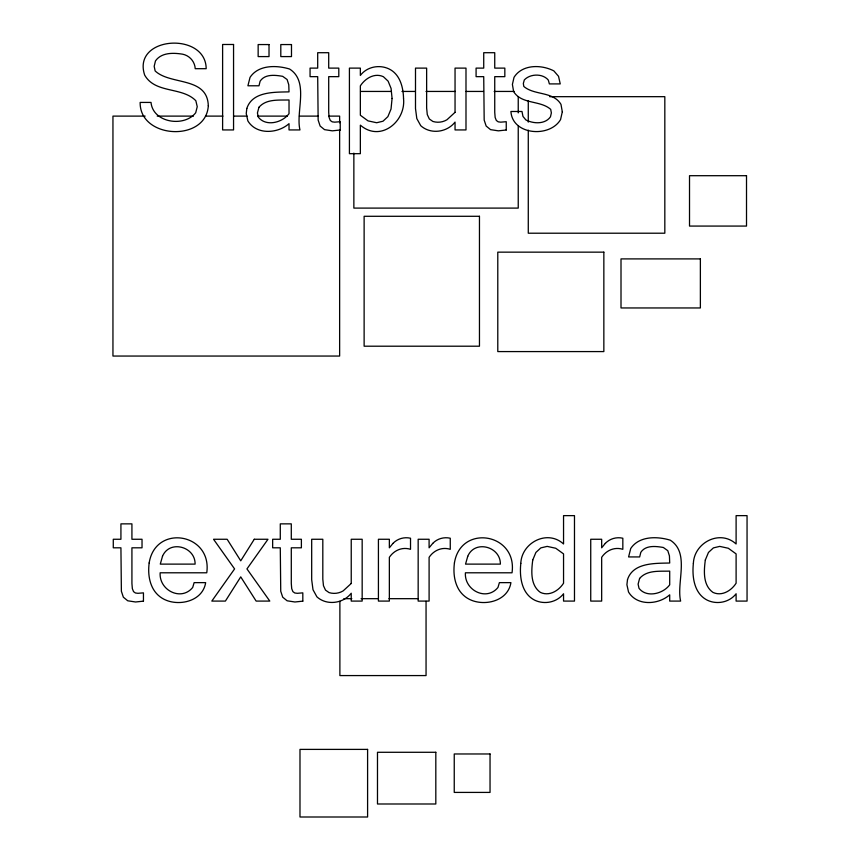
<?xml version="1.0" encoding="UTF-8"?>
<svg xmlns="http://www.w3.org/2000/svg" width="860" height="860" viewBox="0 0 860 860"><rect width="100%" height="100%" fill="white"/><g stroke="black" fill="none" stroke-linecap="round" stroke-linejoin="round"><path stroke-width="1.29" d="M360.534 91.439L391.279 91.439M401.964 91.439L415.326 91.439M426.022 91.439L455.424 91.439M466.12 91.439L483.492 91.439M494.177 91.439L514.226 91.439M549.701 96.675L664.823 96.675L664.823 233.21L528.276 233.21L528.276 130.139M145.147 116.111L112.95 116.111L112.95 356.051L339.635 356.051L339.635 129.516M157.219 116.111L193.435 116.111M205.508 116.111L222.944 116.111M233.673 116.111L247.089 116.111M257.817 116.111L287.326 116.111M299.398 116.111L318.178 116.111M328.907 116.111L339.635 116.111L339.635 122.808M343.86 598.678L351.815 598.678M361.092 598.678L378.325 598.678M388.935 598.678L418.1 598.678M528.276 100.684L528.276 122.109M518.236 96.804L518.236 112.896M518.236 126.302L518.236 208.099L353.858 208.099L353.858 153.123M426.055 601.333L426.055 675.573L339.883 675.573L339.883 601.333M520.805 563.397C519.375 576.716 521.482 593.669 534.899 600.269C544.606 604.827 556.893 602.344 563.547 593.765L563.547 601.086L574.48 601.086L574.48 515.635L563.547 515.635L563.547 543.993C547.379 529.126 521.558 542.671 520.805 563.397M693.375 563.397C691.945 576.716 694.041 593.669 707.468 600.269C717.175 604.827 729.452 602.344 736.106 593.765L736.106 601.086L747.05 601.086L747.05 515.635L736.106 515.635L736.106 543.993C719.938 529.126 694.128 542.671 693.375 563.397M403.534 98.47C406.027 121.561 380.399 142.609 360.351 125.141L360.351 153.682L349.418 153.682L349.418 68.112L360.351 68.112L360.351 75.433C366.876 66.768 379.206 64.317 388.87 68.864C399.986 74.121 403.275 87.193 403.534 98.47M149.167 562.967C148.006 571.954 148.834 581.467 153.478 589.422A26.133 26.133 0 0 0 166.56 600.409C181.46 606.149 202.895 600.323 205.658 582.639L194.134 582.639L192.704 587.455C181.224 601.602 158.906 590.272 160.153 572.792L206.755 572.792C212.409 533.264 155.402 523.546 149.167 562.967M454.424 562.967C453.263 571.954 454.101 581.467 458.735 589.422A26.133 26.133 0 0 0 471.817 600.409C486.728 606.149 508.152 600.323 510.915 582.639L499.391 582.639L497.972 587.455C486.481 601.602 464.163 590.272 465.41 572.792L512.023 572.792C517.677 533.264 460.659 523.546 454.424 562.967M392.074 98.47L391.031 109.026L387.892 116.627L383.001 121.217L376.669 122.743L368.026 120.873L360.351 115.24L360.351 85.849C365.21 78.432 374.519 72.562 383.399 76.712L388.118 81.162L391.085 88.451L392.074 98.47M532.748 560.021C531.308 570.986 530.233 585.208 540.424 592.422C549.336 596.561 558.721 590.723 563.547 583.22L563.547 553.894L555.754 548.261L547.164 546.39L540.822 547.895L535.898 552.442L532.748 560.021M705.318 560.021C703.878 570.986 702.803 585.208 712.994 592.422C721.905 596.561 731.29 590.723 736.106 583.22L736.106 553.894L728.323 548.261L719.734 546.39L713.391 547.895L708.468 552.442L705.318 560.021M208.303 105.726C206.217 142.373 139.567 139.073 140.148 102.426L151.016 102.426C152.886 122.819 184.276 127.57 195.714 112.746L197.241 106.694L195.844 100.738C182.051 86.548 155.348 93.847 144.674 75.11C131.731 36.141 205.948 31.347 206.174 68.692L195.231 68.692A15.738 15.738 0 0 0 182.632 54.191C173.376 52.686 161.486 52.32 155.477 60.909L154.187 66.306L155.133 70.928C170.441 85.409 207.4 76.368 208.303 105.726M246.82 108.468L246.239 113.552L247.852 120.873C256.334 135.084 277.748 133.73 289.024 123.657L289.024 129.935L299.957 129.935C295.56 111.477 309.46 81.678 289.583 69.026C276.544 65.048 258.387 64.704 250.034 77.379L247.916 85.785L258.989 85.785L260.128 81.173C264.988 73.799 275.157 75.035 282.682 76.336L287.111 79.539L288.767 84.753L289.024 91.869C274.469 92.224 252.367 91.3 246.82 108.468M627.499 579.618L626.908 584.703L628.531 592.024C637.013 606.236 658.427 604.881 669.703 594.808L669.703 601.086L680.636 601.086C676.239 582.629 690.139 552.829 670.252 540.177C657.223 536.199 639.066 535.855 630.713 548.529L628.596 556.936L639.668 556.936L640.808 552.324C645.666 544.95 655.836 546.186 663.35 547.487L667.79 550.69L669.435 555.904L669.703 563.02C655.148 563.375 633.035 562.451 627.499 579.618M562.311 111.811L560.559 119.572C549.862 137.89 512.42 135.299 510.915 111.488L521.988 111.488L522.966 116.412L525.869 119.927C533.372 123.829 545.1 124.506 550.464 116.82L551.367 112.907L550.69 109.349C540.231 100.115 521.579 104.511 513.635 91.611L512.399 84.431L514.022 77.335C522.235 64.188 541.391 64.446 553.851 70.896L558.538 76.314L560.236 83.904L549.368 83.904L548.325 80.109C542.746 73.283 530.201 73.638 524.31 79.926L523.342 83.452L523.794 86.43C534.296 95.557 553.098 91.149 560.978 104.361L562.311 111.811M258.935 107.285L257.43 112.972L258.322 117.143C265.901 126.979 282.413 122.7 289.024 113.681L289.024 99.964C278.812 100.287 266.32 98.717 258.935 107.285M639.603 578.436L638.109 584.123L639.001 588.294C646.58 598.13 663.092 593.851 669.703 584.832L669.703 571.115C659.48 571.438 647 569.868 639.603 578.436M162.486 556.323L160.282 564.117L195.102 564.117C195.392 546.487 169.452 539.521 162.486 556.323M467.743 556.323L465.539 564.117L500.369 564.117C500.66 546.487 474.709 539.521 467.743 556.323M254.27 539.263L240.736 560.817L227.148 539.263L213.549 539.263L234.587 568.912L211.807 601.086L225.395 601.086L240.736 576.877L256.14 601.086L269.803 601.086L246.949 568.912L267.987 539.263L254.27 539.263M392.988 543.391L389.354 547.809L389.354 539.263L378.421 539.263L378.421 601.086L389.354 601.086L389.354 557.323C394.073 550.271 402.286 546.713 410.521 549.303L410.521 538.231C404.2 536.747 397.481 538.693 392.988 543.391M432.731 543.391L429.097 547.809L429.097 539.263L418.164 539.263L418.164 601.086L429.097 601.086L429.097 557.323C433.816 550.271 442.029 546.713 450.264 549.303L450.264 538.231C443.954 536.747 437.224 538.693 432.731 543.391M605.3 543.391L601.667 547.809L601.667 539.263L590.734 539.263L590.734 601.086L601.667 601.086L601.667 557.323C606.386 550.271 614.599 546.713 622.833 549.303L622.833 538.231C616.512 536.747 609.794 538.693 605.3 543.391M455.048 112.327L446.963 119.755A17.372 17.372 0 0 1 432.881 121.454L429.323 118.959L427.28 114.563L426.635 107.984L426.635 68.112L415.498 68.112L415.498 108.575L416.81 118.572L420.744 125.71C430.645 134.665 446.996 132.44 455.048 122.098L455.048 129.935L465.991 129.935L465.991 68.112L455.048 68.112L455.048 112.327M351.235 583.478L343.14 590.906A17.372 17.372 0 0 1 329.058 592.604L325.499 590.111L323.467 585.714L322.812 579.135L322.812 539.263L311.685 539.263L311.685 579.726L312.997 589.713L316.921 596.861C326.821 605.816 343.172 603.591 351.235 593.25L351.235 601.086L362.167 601.086L362.167 539.263L351.235 539.263L351.235 583.478M340.227 130L332.325 130.838L324.521 129.645L320.124 126.044L318.146 120.088L317.695 76.658L310.062 76.658L310.062 68.112L317.695 68.112L317.695 52.707L328.703 52.707L328.703 68.112L338.797 68.112L338.797 76.658L328.703 76.658L328.703 112.327L329.122 117.508L330.315 120.486L332.196 121.84L334.723 122.163L340.227 121.711L340.227 130M506.25 130L498.359 130.838L490.555 129.645L486.158 126.044L484.18 120.088L483.728 76.658L476.085 76.658L476.085 68.112L483.728 68.112L483.728 52.707L494.737 52.707L494.737 68.112L504.831 68.112L504.831 76.658L494.737 76.658L494.737 112.327L495.156 117.508L496.349 120.486L498.23 121.84L500.756 122.163L506.25 121.711L506.25 130M143.448 601.151L135.557 601.989L127.753 600.796L123.356 597.195L121.378 591.239L120.927 547.809L113.283 547.809L113.283 539.263L120.927 539.263L120.927 523.858L131.924 523.858L131.924 539.263L142.029 539.263L142.029 547.809L131.924 547.809L131.924 583.478L132.354 588.659L133.547 591.637L135.428 592.991L137.944 593.314L143.448 592.862L143.448 601.151M302.817 601.151L294.915 601.989L287.122 600.796L282.714 597.195L280.736 591.239L280.285 547.809L272.652 547.809L272.652 539.263L280.285 539.263L280.285 523.858L291.293 523.858L291.293 539.263L301.387 539.263L301.387 547.809L291.293 547.809L291.293 583.478L291.712 588.659L292.905 591.637L294.786 592.991L297.313 593.314L302.817 592.862L302.817 601.151M233.554 44.483L222.611 44.483L222.611 129.935L233.554 129.935L233.554 44.483M269.019 44.559L258.15 44.559L258.15 56.588L269.019 56.588L269.019 44.559M291.486 44.559L280.801 44.559L280.801 56.588L291.486 56.588L291.486 44.559M746.512 175.698L689.516 175.698L689.516 226.072L746.512 226.072L746.512 175.698M479.461 216.29L364.124 216.29L364.124 346.204L479.461 346.204L479.461 216.29M603.849 252.152L497.789 252.152L497.789 351.579L603.849 351.579L603.849 252.152M700.373 258.903L621.006 258.903L621.006 307.955L700.373 307.955L700.373 258.903M367.596 749.393L299.989 749.393L299.989 817L367.596 817L367.596 749.393M435.816 752.285L377.486 752.285L377.486 803.992L435.816 803.992L435.816 752.285M490.039 753.973L454.241 753.973L454.241 792.415L490.039 792.415L490.039 753.973"/></g></svg>
